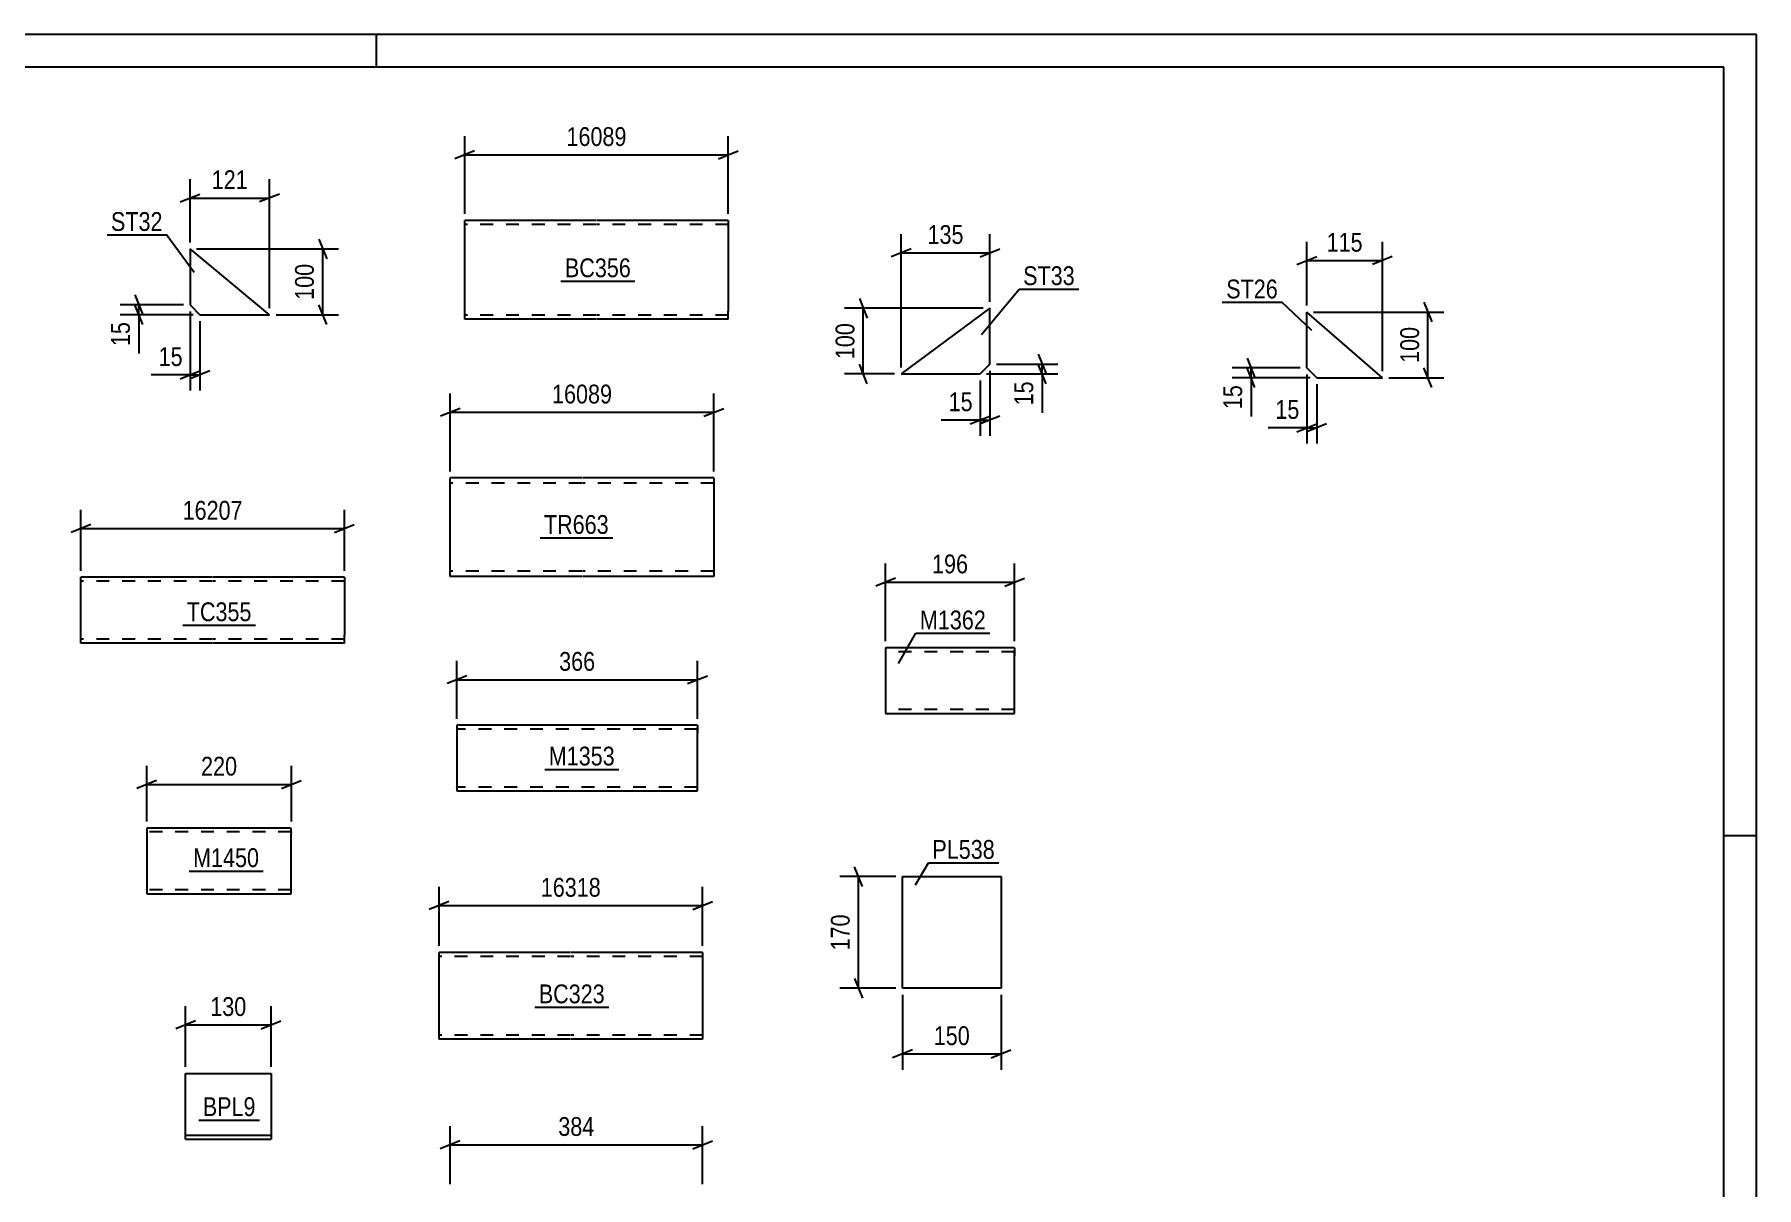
# Model space of a CAD drawing. Header units: millimetres. Extents: x 0 to 594, y 0 to 420.
# Drawn here: x 332 to 594, y 244.5 to 420 of the extents above; entities that cross this region are included whole.
import ezdxf

# ---------------------------------------------------------------- set-up
doc = ezdxf.new("R2010")
doc.units = ezdxf.units.MM
doc.linetypes.add('DXK_LINE_DOT2', pattern=[3.9198, 1.9599, -1.9599])
doc.styles.add('Arial Narrow', font='ARIALN.TTF', dxfattribs={"height": 0.2})

# ---------------------------------------------------------------- blocks, each defined once
blk = doc.blocks.new('Unknown-570386638-1132')
at = {"color": 5, "linetype": 'Continuous'}
for p, q in [((594, 420), (0, 420)), ((384, 415), (384, 420)), ((594, 0), (594, 420)), ((589, 415), (5, 415)), ((589, 5), (589, 415)), ((594, 298), (589, 298))]:
    blk.add_line(p, q, dxfattribs=at)
blk = doc.blocks.new('Part-570386638-9725 - 9709')
at = {"color": 2, "linetype": 'Continuous'}
for p, q in [((354.98, 261.84), (367.98, 261.84)), ((354.98, 252.5), (354.98, 261.84)), ((367.98, 261.84), (367.98, 261.8)), ((367.98, 261.8), (367.98, 252.44)), ((354.98, 252.44), (354.98, 252.5)), ((354.98, 252.44), (367.98, 252.44)), ((354.98, 251.89), (354.98, 252.44)), ((354.98, 251.89), (354.98, 251.84)), ((354.98, 251.84), (367.98, 251.84)), ((367.98, 252.44), (367.98, 252.4)), ((367.98, 252.4), (367.98, 251.89)), ((367.98, 251.84), (367.98, 251.89))]:
    blk.add_line(p, q, dxfattribs=at)
at = {"color": 7, "linetype": 'DXK_LINE_DOT2'}
for p, q in [((354.98, 251.84), (354.98, 252.96)), ((367.98, 252.44), (367.98, 251.84))]:
    blk.add_line(p, q, dxfattribs=at)
blk = doc.blocks.new('Part-570386638-9352 - 9336')
at = {"color": 2, "linetype": 'Continuous'}
for p, q in [((432.86, 314.84), (396.25, 314.84)), ((396.25, 314.84), (396.25, 304.93)), ((432.86, 314.84), (432.86, 314.75)), ((432.86, 314.75), (432.86, 313.64)), ((432.86, 306.04), (432.86, 313.64)), ((396.25, 304.93), (396.25, 304.84)), ((396.25, 304.84), (432.86, 304.84)), ((432.86, 304.84), (432.86, 306.04))]:
    blk.add_line(p, q, dxfattribs=at)
at = {"color": 7, "linetype": 'DXK_LINE_DOT2'}
for p, q in [((432.86, 313.64), (432.86, 314.49)), ((432.86, 314.24), (396.25, 314.24)), ((396.25, 305.44), (396.25, 305.49)), ((432.86, 305.44), (396.25, 305.44)), ((432.86, 305.49), (432.86, 305.81)), ((432.86, 305.44), (432.86, 305.49))]:
    blk.add_line(p, q, dxfattribs=at)
blk = doc.blocks.new('Part-570386638-9650 - 9634')
at = {"color": 2, "linetype": 'Continuous'}
for p, q in [((371.04, 299.2), (349.06, 299.2)), ((349.06, 299.2), (349.06, 289.29)), ((371.04, 290.4), (371.04, 299.2)), ((349.06, 289.29), (349.06, 289.2)), ((349.06, 289.2), (371.04, 289.2)), ((371.04, 289.2), (371.04, 290.4))]:
    blk.add_line(p, q, dxfattribs=at)
at = {"color": 7, "linetype": 'DXK_LINE_DOT2'}
for p, q in [((371.04, 298.6), (349.06, 298.6)), ((371.04, 298.6), (371.04, 298.56)), ((371.04, 298.56), (371.04, 298.6)), ((371.04, 298.46), (371.04, 298.56)), ((371.04, 298.56), (371.04, 298.46)), ((349.06, 289.8), (349.06, 289.85)), ((371.04, 289.8), (349.06, 289.8)), ((371.04, 289.85), (371.04, 290.17)), ((371.04, 289.8), (371.04, 289.85))]:
    blk.add_line(p, q, dxfattribs=at)
blk = doc.blocks.new('Part-570386638-9861 - 9843')
at = {"color": 2, "linetype": 'Continuous'}
for p, q in [((359.04, 337.36), (339.04, 337.36)), ((339.04, 327.45), (339.04, 337.36)), ((379.14, 337.36), (359.14, 337.36)), ((379.14, 337.36), (379.14, 328.56)), ((379.14, 327.36), (379.14, 328.56)), ((339.04, 327.36), (339.04, 327.45)), ((359.04, 327.36), (339.04, 327.36)), ((379.14, 327.36), (359.14, 327.36))]:
    blk.add_line(p, q, dxfattribs=at)
at = {"color": 7, "linetype": 'DXK_LINE_DOT2'}
for p, q in [((359.04, 336.76), (339.04, 336.76)), ((379.14, 336.76), (359.14, 336.76)), ((379.14, 336.76), (379.14, 336.71)), ((379.14, 336.71), (379.14, 336.76)), ((379.14, 336.62), (379.14, 336.71)), ((379.14, 336.71), (379.14, 336.62)), ((339.04, 327.96), (339.04, 328)), ((359.04, 327.96), (339.04, 327.96)), ((379.14, 327.96), (359.14, 327.96)), ((379.14, 328), (379.14, 328.33)), ((379.14, 327.96), (379.14, 328))]:
    blk.add_line(p, q, dxfattribs=at)
blk = doc.blocks.new('Part-570386638-9894 - 9878')
at = {"color": 2, "linetype": 'Continuous'}
for p, q in [((525.57, 369.24), (525.57, 377.74)), ((537.07, 367.74), (525.57, 377.74)), ((527.07, 367.74), (525.57, 369.24)), ((527.07, 367.74), (537.07, 367.74))]:
    blk.add_line(p, q, dxfattribs=at)
blk = doc.blocks.new('Part-570386638-8188 - 8170')
at = {"color": 2, "linetype": 'Continuous'}
for p, q in [((413.54, 280.25), (393.54, 280.25)), ((393.54, 267.14), (393.54, 280.25)), ((433.64, 280.25), (413.64, 280.25)), ((433.64, 280.25), (433.64, 267.05)), ((393.54, 267.05), (393.54, 267.14)), ((413.54, 267.05), (393.54, 267.05)), ((433.64, 267.05), (413.64, 267.05))]:
    blk.add_line(p, q, dxfattribs=at)
at = {"color": 7, "linetype": 'DXK_LINE_DOT2'}
for p, q in [((413.54, 279.65), (393.54, 279.65)), ((433.64, 279.65), (413.64, 279.65)), ((393.54, 267.65), (393.54, 267.7)), ((413.54, 267.65), (393.54, 267.65)), ((433.64, 267.65), (413.64, 267.65)), ((433.64, 267.65), (433.64, 267.7))]:
    blk.add_line(p, q, dxfattribs=at)
blk = doc.blocks.new('Part-570386638-8349 - 8331')
at = {"color": 2, "linetype": 'Continuous'}
for p, q in [((415.25, 352.48), (395.25, 352.48)), ((395.25, 339.08), (395.25, 352.48)), ((435.35, 352.48), (415.35, 352.48)), ((435.35, 352.48), (435.35, 337.48)), ((395.25, 337.48), (395.25, 339.08)), ((415.25, 337.48), (395.25, 337.48)), ((435.35, 337.48), (415.35, 337.48))]:
    blk.add_line(p, q, dxfattribs=at)
at = {"color": 7, "linetype": 'DXK_LINE_DOT2'}
for p, q in [((415.25, 351.68), (395.25, 351.68)), ((435.35, 351.68), (415.35, 351.68)), ((395.25, 337.6), (395.25, 339.08)), ((395.25, 338.28), (395.25, 338.34)), ((415.25, 338.28), (395.25, 338.28)), ((435.35, 338.28), (415.35, 338.28)), ((435.35, 338.28), (435.35, 338.34))]:
    blk.add_line(p, q, dxfattribs=at)
blk = doc.blocks.new('Part-570386638-8384 - 8366')
at = {"color": 2, "linetype": 'Continuous'}
for p, q in [((417.45, 391.67), (397.45, 391.67)), ((397.45, 376.76), (397.45, 391.67)), ((437.55, 391.67), (417.55, 391.67)), ((437.55, 391.67), (437.55, 377.87)), ((437.55, 376.67), (437.55, 377.87)), ((397.45, 376.67), (397.45, 376.76)), ((417.45, 376.67), (397.45, 376.67)), ((437.55, 376.67), (417.55, 376.67))]:
    blk.add_line(p, q, dxfattribs=at)
at = {"color": 7, "linetype": 'DXK_LINE_DOT2'}
for p, q in [((417.45, 391.07), (397.45, 391.07)), ((437.55, 391.07), (417.55, 391.07)), ((437.55, 391.07), (437.55, 391.03)), ((437.55, 391.03), (437.55, 391.07)), ((437.55, 390.93), (437.55, 391.03)), ((437.55, 391.03), (437.55, 390.93)), ((397.45, 377.27), (397.45, 377.32)), ((437.55, 377.32), (437.55, 377.64)), ((437.55, 377.27), (437.55, 377.32)), ((417.45, 377.27), (397.45, 377.27)), ((437.55, 377.27), (417.55, 377.27))]:
    blk.add_line(p, q, dxfattribs=at)
blk = doc.blocks.new('Part-570386638-9186 - 9170')
at = {"color": 2, "linetype": 'Continuous'}
for p, q in [((464.05, 274.81), (464.05, 291.81)), ((464.05, 291.81), (479.05, 291.81)), ((479.05, 291.81), (479.05, 274.81)), ((479.05, 274.81), (464.05, 274.81))]:
    blk.add_line(p, q, dxfattribs=at)
blk = doc.blocks.new('Part-570386638-9229 - 9213')
at = {"color": 2, "linetype": 'Continuous'}
for p, q in [((355.65, 387.34), (355.65, 378.84)), ((367.74, 377.34), (355.65, 387.34)), ((355.65, 378.84), (357.15, 377.34)), ((357.15, 377.34), (367.74, 377.34))]:
    blk.add_line(p, q, dxfattribs=at)
blk = doc.blocks.new('Part-570386638-9288 - 9272')
at = {"color": 2, "linetype": 'Continuous'}
for p, q in [((477.35, 378.31), (463.85, 368.31)), ((477.35, 369.81), (477.35, 378.31)), ((477.35, 369.81), (475.85, 368.31)), ((463.85, 368.31), (475.85, 368.31))]:
    blk.add_line(p, q, dxfattribs=at)
blk = doc.blocks.new('Part-570386638-9586 - 9570')
at = {"color": 2, "linetype": 'Continuous'}
for p, q in [((481.1, 326.62), (461.48, 326.62)), ((461.48, 326.62), (461.48, 316.71)), ((481.1, 326.62), (481.1, 326.52)), ((481.1, 326.52), (481.1, 325.42)), ((481.1, 317.82), (481.1, 325.42)), ((481.1, 316.62), (481.1, 317.82)), ((461.48, 316.71), (461.48, 316.62)), ((461.48, 316.62), (481.1, 316.62))]:
    blk.add_line(p, q, dxfattribs=at)
at = {"color": 7, "linetype": 'DXK_LINE_DOT2'}
for p, q in [((481.1, 326.02), (461.48, 326.02)), ((481.1, 325.42), (481.1, 326.26)), ((461.48, 317.22), (461.48, 317.26)), ((481.1, 317.22), (461.48, 317.22)), ((481.1, 317.26), (481.1, 317.59)), ((481.1, 317.22), (481.1, 317.26))]:
    blk.add_line(p, q, dxfattribs=at)
blk = doc.blocks.new('StraightDimension-570386638-9727 - 9709')
at = {"color": 7, "linetype": 'Continuous'}
for p, q in [((354.98, 262.84), (354.98, 272.09)), ((367.98, 262.84), (367.98, 272.09)), ((356.48, 269.84), (353.48, 268.64)), ((354.98, 269.24), (367.98, 269.24)), ((366.48, 268.64), (369.48, 269.84))]:
    blk.add_line(p, q, dxfattribs=at)
at = {"color": 0}
blk.add_wipeout([(364.82, 269.99), (364.82, 274.19), (358.13, 274.19), (358.13, 269.99)], dxfattribs=at)
at = {"color": 3, "style": 'Arial Narrow'}
blk.add_text('130', height=2.863, dxfattribs=at).set_placement((358.73, 270.59))
blk = doc.blocks.new('StraightDimension-570386638-9354 - 9336')
at = {"color": 7, "linetype": 'Continuous'}
for p, q in [((397.75, 322.38), (394.75, 321.18)), ((396.25, 315.84), (396.25, 324.63)), ((431.36, 321.18), (434.36, 322.38)), ((432.86, 315.84), (432.86, 324.63)), ((396.25, 321.78), (432.86, 321.78))]:
    blk.add_line(p, q, dxfattribs=at)
at = {"color": 0}
blk.add_wipeout([(417.89, 322.53), (417.89, 326.73), (411.21, 326.73), (411.21, 322.53)], dxfattribs=at)
at = {"color": 3, "style": 'Arial Narrow'}
blk.add_text('366', height=2.863, dxfattribs=at).set_placement((411.81, 323.13))
blk = doc.blocks.new('StraightDimension-570386638-9652 - 9634')
at = {"color": 7, "linetype": 'Continuous'}
for p, q in [((349.06, 300.2), (349.06, 308.68)), ((371.08, 300.2), (371.08, 308.68)), ((350.56, 306.43), (347.56, 305.23)), ((349.06, 305.83), (371.08, 305.83)), ((369.58, 305.23), (372.58, 306.43))]:
    blk.add_line(p, q, dxfattribs=at)
at = {"color": 0}
blk.add_wipeout([(363.41, 306.58), (363.41, 310.78), (356.73, 310.78), (356.73, 306.58)], dxfattribs=at)
at = {"color": 3, "style": 'Arial Narrow'}
blk.add_text('220', height=2.863, dxfattribs=at).set_placement((357.33, 307.18))
blk = doc.blocks.new('StraightDimension-570386638-9524 - 9506')
at = {"color": 7, "linetype": 'Continuous'}
for p, q in [((396.72, 251.58), (393.72, 250.38)), ((395.22, 244.97), (395.22, 253.83)), ((432.13, 250.38), (435.13, 251.58)), ((433.63, 244.97), (433.63, 253.83)), ((395.22, 250.98), (433.63, 250.98))]:
    blk.add_line(p, q, dxfattribs=at)
at = {"color": 0}
blk.add_wipeout([(417.77, 251.73), (417.77, 255.93), (411.08, 255.93), (411.08, 251.73)], dxfattribs=at)
at = {"color": 3, "style": 'Arial Narrow'}
blk.add_text('384', height=2.863, dxfattribs=at).set_placement((411.68, 252.33))
blk = doc.blocks.new('StraightDimension-570386638-9864 - 9843')
at = {"color": 7, "linetype": 'Continuous'}
for p, q in [((339.04, 338.36), (339.04, 347.63)), ((379.14, 338.36), (379.14, 347.63)), ((340.54, 345.38), (337.54, 344.18)), ((339.04, 344.78), (379.14, 344.78)), ((377.64, 344.18), (380.64, 345.38))]:
    blk.add_line(p, q, dxfattribs=at)
at = {"color": 0}
blk.add_wipeout([(364.26, 345.53), (364.26, 349.73), (353.92, 349.73), (353.92, 345.53)], dxfattribs=at)
at = {"color": 3, "style": 'Arial Narrow'}
blk.add_text('16207', height=2.863, dxfattribs=at).set_placement((354.52, 346.13))
blk = doc.blocks.new('StraightDimension-570386638-9916 - 9878')
at = {"color": 7, "linetype": 'Continuous'}
for p, q in [((525.57, 378.74), (525.57, 388.43)), ((537.07, 368.74), (537.07, 388.43)), ((524.07, 384.98), (527.07, 386.18)), ((525.57, 385.58), (537.07, 385.58)), ((538.57, 386.18), (535.57, 384.98))]:
    blk.add_line(p, q, dxfattribs=at)
at = {"color": 0}
blk.add_wipeout([(534.67, 386.33), (534.67, 390.53), (527.98, 390.53), (527.98, 386.33)], dxfattribs=at)
at = {"color": 3, "style": 'Arial Narrow'}
blk.add_text('115', height=2.863, dxfattribs=at).set_placement((528.58, 386.93))
blk = doc.blocks.new('StraightDimension-570386638-9896 - 9878')
at = {"color": 7, "linetype": 'Continuous'}
for p, q in [((526.57, 377.74), (546.4, 377.74)), ((543.4, 379.24), (544.6, 376.24)), ((544, 367.74), (544, 377.74)), ((538.07, 367.74), (546.4, 367.74)), ((544.6, 366.24), (543.4, 369.24))]:
    blk.add_line(p, q, dxfattribs=at)
at = {"color": 0}
blk.add_wipeout([(543.25, 376.09), (539.05, 376.09), (539.05, 369.4), (543.25, 369.4)], dxfattribs=at)
at = {"color": 3, "style": 'Arial Narrow'}
blk.add_text('100', height=2.863, rotation=90.0002, dxfattribs=at).set_placement((542.65, 370))
blk = doc.blocks.new('StraightDimension-570386638-9905 - 9878')
at = {"color": 7, "linetype": 'Continuous'}
for p, q in [((516.48, 370.74), (517.68, 367.74)), ((524.57, 369.24), (514.23, 369.24)), ((526.07, 367.74), (514.23, 367.74)), ((517.68, 366.24), (516.48, 369.24)), ((517.08, 367.74), (517.08, 369.24))]:
    blk.add_line(p, q, dxfattribs=at)
at = {"color": 0}
blk.add_wipeout([(516.33, 367.22), (512.13, 367.22), (512.13, 362.36), (516.33, 362.36)], dxfattribs=at)
at = {"color": 7, "linetype": 'Continuous'}
blk.add_line((517.08, 367.74), (517.08, 361.84), dxfattribs=at)
blk.add_line((517.08, 367.74), (517.08, 361.84), dxfattribs=at)
at = {"color": 3, "style": 'Arial Narrow'}
blk.add_text('15', height=2.863, rotation=90.0002, dxfattribs=at).set_placement((515.73, 362.96))
blk = doc.blocks.new('StraightDimension-570386638-9923 - 9878')
at = {"color": 7, "linetype": 'Continuous'}
for p, q in [((525.57, 368.24), (525.57, 357.73)), ((527.07, 366.74), (527.07, 357.73)), ((524.07, 359.53), (527.07, 360.73)), ((528.57, 360.73), (525.57, 359.53)), ((525.57, 360.13), (527.07, 360.13))]:
    blk.add_line(p, q, dxfattribs=at)
at = {"color": 0}
blk.add_wipeout([(525.05, 360.88), (525.05, 365.08), (520.19, 365.08), (520.19, 360.88)], dxfattribs=at)
at = {"color": 7, "linetype": 'Continuous'}
blk.add_line((525.57, 360.13), (519.67, 360.13), dxfattribs=at)
blk.add_line((525.57, 360.13), (519.67, 360.13), dxfattribs=at)
at = {"color": 3, "style": 'Arial Narrow'}
blk.add_text('15', height=2.863, dxfattribs=at).set_placement((520.79, 361.48))
blk = doc.blocks.new('StraightDimension-570386638-8191 - 8170')
at = {"color": 7, "linetype": 'Continuous'}
for p, q in [((393.54, 281.25), (393.54, 290.24)), ((433.64, 281.25), (433.64, 290.24)), ((395.04, 287.99), (392.04, 286.79)), ((393.54, 287.39), (433.64, 287.39)), ((432.14, 286.79), (435.14, 287.99))]:
    blk.add_line(p, q, dxfattribs=at)
at = {"color": 0}
blk.add_wipeout([(418.76, 288.14), (418.76, 292.34), (408.42, 292.34), (408.42, 288.14)], dxfattribs=at)
at = {"color": 3, "style": 'Arial Narrow'}
blk.add_text('16318', height=2.863, dxfattribs=at).set_placement((409.02, 288.74))
blk = doc.blocks.new('StraightDimension-570386638-8352 - 8331')
at = {"color": 7, "linetype": 'Continuous'}
for p, q in [((395.25, 353.48), (395.25, 365.33)), ((435.35, 353.48), (435.35, 365.33)), ((396.75, 363.08), (393.75, 361.88)), ((395.25, 362.48), (435.35, 362.48)), ((433.85, 361.88), (436.85, 363.08))]:
    blk.add_line(p, q, dxfattribs=at)
at = {"color": 0}
blk.add_wipeout([(420.47, 363.23), (420.47, 367.43), (410.13, 367.43), (410.13, 363.23)], dxfattribs=at)
at = {"color": 3, "style": 'Arial Narrow'}
blk.add_text('16089', height=2.863, dxfattribs=at).set_placement((410.73, 363.83))
blk = doc.blocks.new('StraightDimension-570386638-8387 - 8366')
at = {"color": 7, "linetype": 'Continuous'}
for p, q in [((397.45, 392.67), (397.45, 404.52)), ((437.55, 392.67), (437.55, 404.52)), ((398.95, 402.27), (395.95, 401.07)), ((397.45, 401.67), (437.55, 401.67)), ((436.05, 401.07), (439.05, 402.27))]:
    blk.add_line(p, q, dxfattribs=at)
at = {"color": 0}
blk.add_wipeout([(422.67, 402.42), (422.67, 406.62), (412.33, 406.62), (412.33, 402.42)], dxfattribs=at)
at = {"color": 3, "style": 'Arial Narrow'}
blk.add_text('16089', height=2.863, dxfattribs=at).set_placement((412.93, 403.02))
blk = doc.blocks.new('StraightDimension-570386638-9188 - 9170')
at = {"color": 7, "linetype": 'Continuous'}
for p, q in [((464.05, 273.81), (464.05, 262.41)), ((479.05, 273.81), (479.05, 262.41)), ((465.55, 265.41), (462.55, 264.21)), ((464.05, 264.81), (479.05, 264.81)), ((477.55, 264.21), (480.55, 265.41))]:
    blk.add_line(p, q, dxfattribs=at)
at = {"color": 0}
blk.add_wipeout([(474.9, 265.56), (474.9, 269.76), (468.21, 269.76), (468.21, 265.56)], dxfattribs=at)
at = {"color": 3, "style": 'Arial Narrow'}
blk.add_text('150', height=2.863, dxfattribs=at).set_placement((468.81, 266.16))
blk = doc.blocks.new('StraightDimension-570386638-9199 - 9170')
at = {"color": 7, "linetype": 'Continuous'}
for p, q in [((463.05, 291.81), (454.51, 291.81)), ((457.96, 290.31), (456.76, 293.31)), ((457.36, 274.81), (457.36, 291.81)), ((456.76, 276.31), (457.96, 273.31)), ((463.05, 274.81), (454.51, 274.81))]:
    blk.add_line(p, q, dxfattribs=at)
at = {"color": 0}
blk.add_wipeout([(456.61, 286.65), (452.41, 286.65), (452.41, 279.97), (456.61, 279.97)], dxfattribs=at)
at = {"color": 3, "style": 'Arial Narrow'}
blk.add_text('170', height=2.863, rotation=90.0002, dxfattribs=at).set_placement((456.01, 280.57))
blk = doc.blocks.new('StraightDimension-570386638-9258 - 9213')
at = {"color": 7, "linetype": 'Continuous'}
for p, q in [((355.65, 377.84), (355.65, 365.78)), ((357.15, 376.34), (357.15, 365.78)), ((354.15, 367.58), (357.15, 368.78)), ((358.65, 368.78), (355.65, 367.58)), ((355.65, 368.18), (357.15, 368.18))]:
    blk.add_line(p, q, dxfattribs=at)
at = {"color": 0}
blk.add_wipeout([(355.12, 368.93), (355.12, 373.13), (350.27, 373.13), (350.27, 368.93)], dxfattribs=at)
at = {"color": 7, "linetype": 'Continuous'}
blk.add_line((355.65, 368.18), (349.74, 368.18), dxfattribs=at)
blk.add_line((355.65, 368.18), (349.74, 368.18), dxfattribs=at)
at = {"color": 3, "style": 'Arial Narrow'}
blk.add_text('15', height=2.863, dxfattribs=at).set_placement((350.87, 369.53))
blk = doc.blocks.new('StraightDimension-570386638-9231 - 9213')
at = {"color": 7, "linetype": 'Continuous'}
for p, q in [((375.24, 388.84), (376.44, 385.84)), ((356.65, 387.34), (378.24, 387.34)), ((375.84, 377.34), (375.84, 387.34)), ((368.74, 377.34), (378.24, 377.34)), ((376.44, 375.84), (375.24, 378.84))]:
    blk.add_line(p, q, dxfattribs=at)
at = {"color": 0}
blk.add_wipeout([(375.09, 385.68), (370.89, 385.68), (370.89, 379), (375.09, 379)], dxfattribs=at)
at = {"color": 3, "style": 'Arial Narrow'}
blk.add_text('100', height=2.863, rotation=90.0002, dxfattribs=at).set_placement((374.49, 379.6))
blk = doc.blocks.new('StraightDimension-570386638-9240 - 9213')
at = {"color": 7, "linetype": 'Continuous'}
for p, q in [((347.25, 380.34), (348.45, 377.34)), ((354.65, 378.84), (345, 378.84)), ((356.15, 377.34), (345, 377.34)), ((348.45, 375.84), (347.25, 378.84)), ((347.85, 377.34), (347.85, 378.84))]:
    blk.add_line(p, q, dxfattribs=at)
at = {"color": 0}
blk.add_wipeout([(347.1, 376.81), (342.9, 376.81), (342.9, 371.96), (347.1, 371.96)], dxfattribs=at)
at = {"color": 7, "linetype": 'Continuous'}
blk.add_line((347.85, 377.34), (347.85, 371.43), dxfattribs=at)
blk.add_line((347.85, 377.34), (347.85, 371.43), dxfattribs=at)
at = {"color": 3, "style": 'Arial Narrow'}
blk.add_text('15', height=2.863, rotation=90.0002, dxfattribs=at).set_placement((346.5, 372.56))
blk = doc.blocks.new('StraightDimension-570386638-9251 - 9213')
at = {"color": 7, "linetype": 'Continuous'}
for p, q in [((354.15, 394.5), (357.15, 395.7)), ((355.65, 388.34), (355.65, 397.95)), ((369.24, 395.7), (366.24, 394.5)), ((367.74, 378.34), (367.74, 397.95)), ((355.65, 395.1), (367.74, 395.1))]:
    blk.add_line(p, q, dxfattribs=at)
at = {"color": 0}
blk.add_wipeout([(365.03, 395.85), (365.03, 400.05), (358.35, 400.05), (358.35, 395.85)], dxfattribs=at)
at = {"color": 3, "style": 'Arial Narrow'}
blk.add_text('121', height=2.863, dxfattribs=at).set_placement((358.95, 396.45))
blk = doc.blocks.new('StraightDimension-570386638-9322 - 9272')
at = {"color": 7, "linetype": 'Continuous'}
for p, q in [((478.35, 369.81), (487.69, 369.81)), ((484.69, 371.31), (485.89, 368.31)), ((485.89, 366.81), (484.69, 369.81)), ((485.29, 368.31), (485.29, 369.81)), ((476.85, 368.31), (487.69, 368.31))]:
    blk.add_line(p, q, dxfattribs=at)
at = {"color": 0}
blk.add_wipeout([(484.54, 367.79), (480.34, 367.79), (480.34, 362.93), (484.54, 362.93)], dxfattribs=at)
at = {"color": 7, "linetype": 'Continuous'}
blk.add_line((485.29, 368.31), (485.29, 362.41), dxfattribs=at)
blk.add_line((485.29, 368.31), (485.29, 362.41), dxfattribs=at)
at = {"color": 3, "style": 'Arial Narrow'}
blk.add_text('15', height=2.863, rotation=90.0002, dxfattribs=at).set_placement((483.94, 363.53))
blk = doc.blocks.new('StraightDimension-570386638-9290 - 9272')
at = {"color": 7, "linetype": 'Continuous'}
for p, q in [((463.85, 369.31), (463.85, 389.61)), ((477.35, 379.31), (477.35, 389.61)), ((465.35, 387.36), (462.35, 386.16)), ((463.85, 386.76), (477.35, 386.76)), ((475.85, 386.16), (478.85, 387.36))]:
    blk.add_line(p, q, dxfattribs=at)
at = {"color": 0}
blk.add_wipeout([(473.94, 387.51), (473.94, 391.71), (467.26, 391.71), (467.26, 387.51)], dxfattribs=at)
at = {"color": 3, "style": 'Arial Narrow'}
blk.add_text('135', height=2.863, dxfattribs=at).set_placement((467.86, 388.11))
blk = doc.blocks.new('StraightDimension-570386638-9299 - 9272')
at = {"color": 7, "linetype": 'Continuous'}
for p, q in [((475.85, 367.31), (475.85, 358.9)), ((477.35, 368.81), (477.35, 358.9)), ((474.35, 360.7), (477.35, 361.9)), ((478.85, 361.9), (475.85, 360.7)), ((475.85, 361.3), (477.35, 361.3))]:
    blk.add_line(p, q, dxfattribs=at)
at = {"color": 0}
blk.add_wipeout([(475.32, 362.05), (475.32, 366.25), (470.47, 366.25), (470.47, 362.05)], dxfattribs=at)
at = {"color": 7, "linetype": 'Continuous'}
blk.add_line((475.85, 361.3), (469.94, 361.3), dxfattribs=at)
blk.add_line((475.85, 361.3), (469.94, 361.3), dxfattribs=at)
at = {"color": 3, "style": 'Arial Narrow'}
blk.add_text('15', height=2.863, dxfattribs=at).set_placement((471.07, 362.65))
blk = doc.blocks.new('StraightDimension-570386638-9313 - 9272')
at = {"color": 7, "linetype": 'Continuous'}
for p, q in [((476.35, 378.31), (455.24, 378.31)), ((457.49, 379.81), (458.69, 376.81)), ((458.09, 368.31), (458.09, 378.31)), ((458.69, 366.81), (457.49, 369.81)), ((462.85, 368.31), (455.24, 368.31))]:
    blk.add_line(p, q, dxfattribs=at)
at = {"color": 0}
blk.add_wipeout([(457.34, 376.65), (453.14, 376.65), (453.14, 369.97), (457.34, 369.97)], dxfattribs=at)
at = {"color": 3, "style": 'Arial Narrow'}
blk.add_text('100', height=2.863, rotation=90.0002, dxfattribs=at).set_placement((456.74, 370.57))
blk = doc.blocks.new('StraightDimension-570386638-9588 - 9570')
at = {"color": 7, "linetype": 'Continuous'}
for p, q in [((461.48, 327.62), (461.48, 339.47)), ((481.1, 327.62), (481.1, 339.47)), ((462.98, 337.22), (459.98, 336.02)), ((461.48, 336.62), (481.1, 336.62)), ((479.6, 336.02), (482.6, 337.22))]:
    blk.add_line(p, q, dxfattribs=at)
at = {"color": 0}
blk.add_wipeout([(474.63, 337.37), (474.63, 341.57), (467.95, 341.57), (467.95, 337.37)], dxfattribs=at)
at = {"color": 3, "style": 'Arial Narrow'}
blk.add_text('196', height=2.863, dxfattribs=at).set_placement((468.55, 337.97))
blk = doc.blocks.new('Mark-570386638-9721 - 9709')
at = {"color": 0}
blk.add_wipeout([(365.63, 255.35), (365.63, 258.35), (357.59, 258.35), (357.59, 255.35)], dxfattribs=at)
blk.add_wipeout([(365.63, 255.35), (365.63, 258.35), (357.59, 258.35), (357.59, 255.35)], dxfattribs=at)
at = {"color": 30, "linetype": 'Continuous'}
blk.add_line((356.99, 254.75), (366.23, 254.75), dxfattribs=at)
at = {"color": 3, "style": 'Arial Narrow'}
blk.add_text('BPL9', height=2.863, dxfattribs=at).set_placement((357.59, 255.35))
blk = doc.blocks.new('Mark-570386638-9348 - 9336')
at = {"color": 0}
blk.add_wipeout([(420.28, 308.72), (420.28, 311.72), (410.23, 311.72), (410.23, 308.72)], dxfattribs=at)
blk.add_wipeout([(420.28, 308.72), (420.28, 311.72), (410.23, 311.72), (410.23, 308.72)], dxfattribs=at)
at = {"color": 30, "linetype": 'Continuous'}
blk.add_line((409.63, 308.12), (420.88, 308.12), dxfattribs=at)
at = {"color": 3, "style": 'Arial Narrow'}
blk.add_text('M1353', height=2.863, dxfattribs=at).set_placement((410.23, 308.72))
blk = doc.blocks.new('Mark-570386638-9646 - 9634')
at = {"color": 0}
blk.add_wipeout([(366.17, 293.25), (366.17, 296.25), (356.11, 296.25), (356.11, 293.25)], dxfattribs=at)
blk.add_wipeout([(366.17, 293.25), (366.17, 296.25), (356.11, 296.25), (356.11, 293.25)], dxfattribs=at)
at = {"color": 30, "linetype": 'Continuous'}
blk.add_line((355.51, 292.65), (366.77, 292.65), dxfattribs=at)
at = {"color": 3, "style": 'Arial Narrow'}
blk.add_text('M1450', height=2.863, dxfattribs=at).set_placement((356.11, 293.25))
blk = doc.blocks.new('Mark-570386638-9857 - 9843')
at = {"color": 0}
blk.add_wipeout([(365.02, 330.68), (365.02, 333.68), (355.15, 333.68), (355.15, 330.68)], dxfattribs=at)
blk.add_wipeout([(365.02, 330.68), (365.02, 333.68), (355.15, 333.68), (355.15, 330.68)], dxfattribs=at)
at = {"color": 30, "linetype": 'Continuous'}
blk.add_line((354.55, 330.08), (365.62, 330.08), dxfattribs=at)
at = {"color": 3, "style": 'Arial Narrow'}
blk.add_text('TC355', height=2.863, dxfattribs=at).set_placement((355.15, 330.68))
blk = doc.blocks.new('Mark-570386638-9890 - 9878')
at = {"color": 0}
blk.add_wipeout([(521.17, 379.82), (521.17, 382.82), (513.31, 382.82), (513.31, 379.82)], dxfattribs=at)
blk.add_wipeout([(521.17, 379.82), (521.17, 382.82), (513.31, 382.82), (513.31, 379.82)], dxfattribs=at)
at = {"color": 30, "linetype": 'Continuous'}
for p in [(512.71, 379.22), (526.33, 374.92)]:
    blk.add_line(p, (521.77, 379.22), dxfattribs=at)
at = {"color": 3, "style": 'Arial Narrow'}
blk.add_text('ST26', height=2.863, dxfattribs=at).set_placement((513.31, 379.82))
blk = doc.blocks.new('Mark-570386638-8184 - 8170')
at = {"color": 0}
blk.add_wipeout([(418.75, 272.52), (418.75, 275.52), (408.71, 275.52), (408.71, 272.52)], dxfattribs=at)
blk.add_wipeout([(418.75, 272.52), (418.75, 275.52), (408.71, 275.52), (408.71, 272.52)], dxfattribs=at)
at = {"color": 30, "linetype": 'Continuous'}
blk.add_line((408.11, 271.92), (419.35, 271.92), dxfattribs=at)
at = {"color": 3, "style": 'Arial Narrow'}
blk.add_text('BC323', height=2.863, dxfattribs=at).set_placement((408.71, 272.52))
blk = doc.blocks.new('Mark-570386638-8345 - 8331')
at = {"color": 0}
blk.add_wipeout([(419.36, 343.97), (419.36, 346.97), (409.5, 346.97), (409.5, 343.97)], dxfattribs=at)
blk.add_wipeout([(419.36, 343.97), (419.36, 346.97), (409.5, 346.97), (409.5, 343.97)], dxfattribs=at)
at = {"color": 30, "linetype": 'Continuous'}
blk.add_line((408.9, 343.37), (419.96, 343.37), dxfattribs=at)
at = {"color": 3, "style": 'Arial Narrow'}
blk.add_text('TR663', height=2.863, dxfattribs=at).set_placement((409.5, 343.97))
blk = doc.blocks.new('Mark-570386638-8380 - 8366')
at = {"color": 0}
blk.add_wipeout([(422.74, 383.04), (422.74, 386.04), (412.69, 386.04), (412.69, 383.04)], dxfattribs=at)
blk.add_wipeout([(422.74, 383.04), (422.74, 386.04), (412.69, 386.04), (412.69, 383.04)], dxfattribs=at)
at = {"color": 30, "linetype": 'Continuous'}
blk.add_line((412.09, 382.44), (423.34, 382.44), dxfattribs=at)
at = {"color": 3, "style": 'Arial Narrow'}
blk.add_text('BC356', height=2.863, dxfattribs=at).set_placement((412.69, 383.04))
blk = doc.blocks.new('Mark-570386638-9182 - 9170')
at = {"color": 0}
blk.add_wipeout([(478.1, 294.51), (478.1, 297.51), (468.6, 297.51), (468.6, 294.51)], dxfattribs=at)
blk.add_wipeout([(478.1, 294.51), (478.1, 297.51), (468.6, 297.51), (468.6, 294.51)], dxfattribs=at)
at = {"color": 30, "linetype": 'Continuous'}
for p, q in [((466.04, 290.53), (468, 293.91)), ((468, 293.91), (478.7, 293.91))]:
    blk.add_line(p, q, dxfattribs=at)
at = {"color": 3, "style": 'Arial Narrow'}
blk.add_text('PL538', height=2.863, dxfattribs=at).set_placement((468.6, 294.51))
blk = doc.blocks.new('Mark-570386638-9225 - 9213')
at = {"color": 0}
blk.add_wipeout([(351.48, 390.09), (351.48, 393.09), (343.62, 393.09), (343.62, 390.09)], dxfattribs=at)
blk.add_wipeout([(351.48, 390.09), (351.48, 393.09), (343.62, 393.09), (343.62, 390.09)], dxfattribs=at)
at = {"color": 30, "linetype": 'Continuous'}
for p in [(343.02, 389.49), (356.26, 383.78)]:
    blk.add_line(p, (352.08, 389.49), dxfattribs=at)
at = {"color": 3, "style": 'Arial Narrow'}
blk.add_text('ST32', height=2.863, dxfattribs=at).set_placement((343.62, 390.09))
blk = doc.blocks.new('Mark-570386638-9284 - 9272')
at = {"color": 0}
blk.add_wipeout([(490.26, 381.84), (490.26, 384.84), (482.41, 384.84), (482.41, 381.84)], dxfattribs=at)
blk.add_wipeout([(490.26, 381.84), (490.26, 384.84), (482.41, 384.84), (482.41, 381.84)], dxfattribs=at)
at = {"color": 30, "linetype": 'Continuous'}
for p, q in [((476.06, 374.31), (481.81, 381.24)), ((481.81, 381.24), (490.86, 381.24))]:
    blk.add_line(p, q, dxfattribs=at)
at = {"color": 3, "style": 'Arial Narrow'}
blk.add_text('ST33', height=2.863, dxfattribs=at).set_placement((482.41, 381.84))
blk = doc.blocks.new('Mark-570386638-9582 - 9570')
at = {"color": 0}
blk.add_wipeout([(476.76, 329.44), (476.76, 332.44), (466.7, 332.44), (466.7, 329.44)], dxfattribs=at)
blk.add_wipeout([(476.76, 329.44), (476.76, 332.44), (466.7, 332.44), (466.7, 329.44)], dxfattribs=at)
at = {"color": 30, "linetype": 'Continuous'}
for p, q in [((463.42, 324.22), (466.1, 328.84)), ((466.1, 328.84), (477.36, 328.84))]:
    blk.add_line(p, q, dxfattribs=at)
at = {"color": 3, "style": 'Arial Narrow'}
blk.add_text('M1362', height=2.863, dxfattribs=at).set_placement((466.7, 329.44))

msp = doc.modelspace()

# ---------------------------------------------------------------- block references
for name in ['Unknown-570386638-1132', 'Part-570386638-8384 - 8366', 'Part-570386638-9229 - 9213', 'Part-570386638-9288 - 9272', 'Part-570386638-9894 - 9878', 'Part-570386638-8349 - 8331', 'Part-570386638-9861 - 9843', 'Part-570386638-9586 - 9570', 'Part-570386638-9352 - 9336', 'Part-570386638-9650 - 9634', 'Part-570386638-9186 - 9170', 'Part-570386638-8188 - 8170', 'Part-570386638-9725 - 9709']:
    msp.add_blockref(name, (0, 0))

# ---------------------------------------------------------------- next in the draw order: block references
for name in ['StraightDimension-570386638-8387 - 8366', 'StraightDimension-570386638-9916 - 9878', 'Mark-570386638-8380 - 8366', 'StraightDimension-570386638-9258 - 9213', 'StraightDimension-570386638-9322 - 9272', 'StraightDimension-570386638-8352 - 8331', 'StraightDimension-570386638-9864 - 9843', 'Mark-570386638-8345 - 8331', 'StraightDimension-570386638-9588 - 9570', 'Mark-570386638-9857 - 9843', 'StraightDimension-570386638-9354 - 9336', 'StraightDimension-570386638-9652 - 9634', 'Mark-570386638-9348 - 9336', 'Mark-570386638-9646 - 9634', 'Mark-570386638-9182 - 9170', 'StraightDimension-570386638-8191 - 8170', 'Mark-570386638-8184 - 8170', 'StraightDimension-570386638-9727 - 9709', 'StraightDimension-570386638-9188 - 9170', 'Mark-570386638-9721 - 9709', 'StraightDimension-570386638-9524 - 9506']:
    msp.add_blockref(name, (0, 0))

# ---------------------------------------------------------------- next in the draw order: block references
for name in ['StraightDimension-570386638-9290 - 9272', 'StraightDimension-570386638-9231 - 9213', 'StraightDimension-570386638-9896 - 9878', 'Mark-570386638-9582 - 9570', 'StraightDimension-570386638-9199 - 9170']:
    msp.add_blockref(name, (0, 0))

# ---------------------------------------------------------------- next in the draw order: block references
for name in ['Mark-570386638-9890 - 9878', 'StraightDimension-570386638-9240 - 9213', 'StraightDimension-570386638-9905 - 9878', 'StraightDimension-570386638-9299 - 9272']:
    msp.add_blockref(name, (0, 0))

# ---------------------------------------------------------------- next in the draw order: block references
for name in ['StraightDimension-570386638-9251 - 9213', 'StraightDimension-570386638-9313 - 9272', 'StraightDimension-570386638-9923 - 9878']:
    msp.add_blockref(name, (0, 0))

# ---------------------------------------------------------------- next in the draw order: block references
for name in ['Mark-570386638-9225 - 9213', 'Mark-570386638-9284 - 9272']:
    msp.add_blockref(name, (0, 0))

doc.saveas('drawing.dxf')
